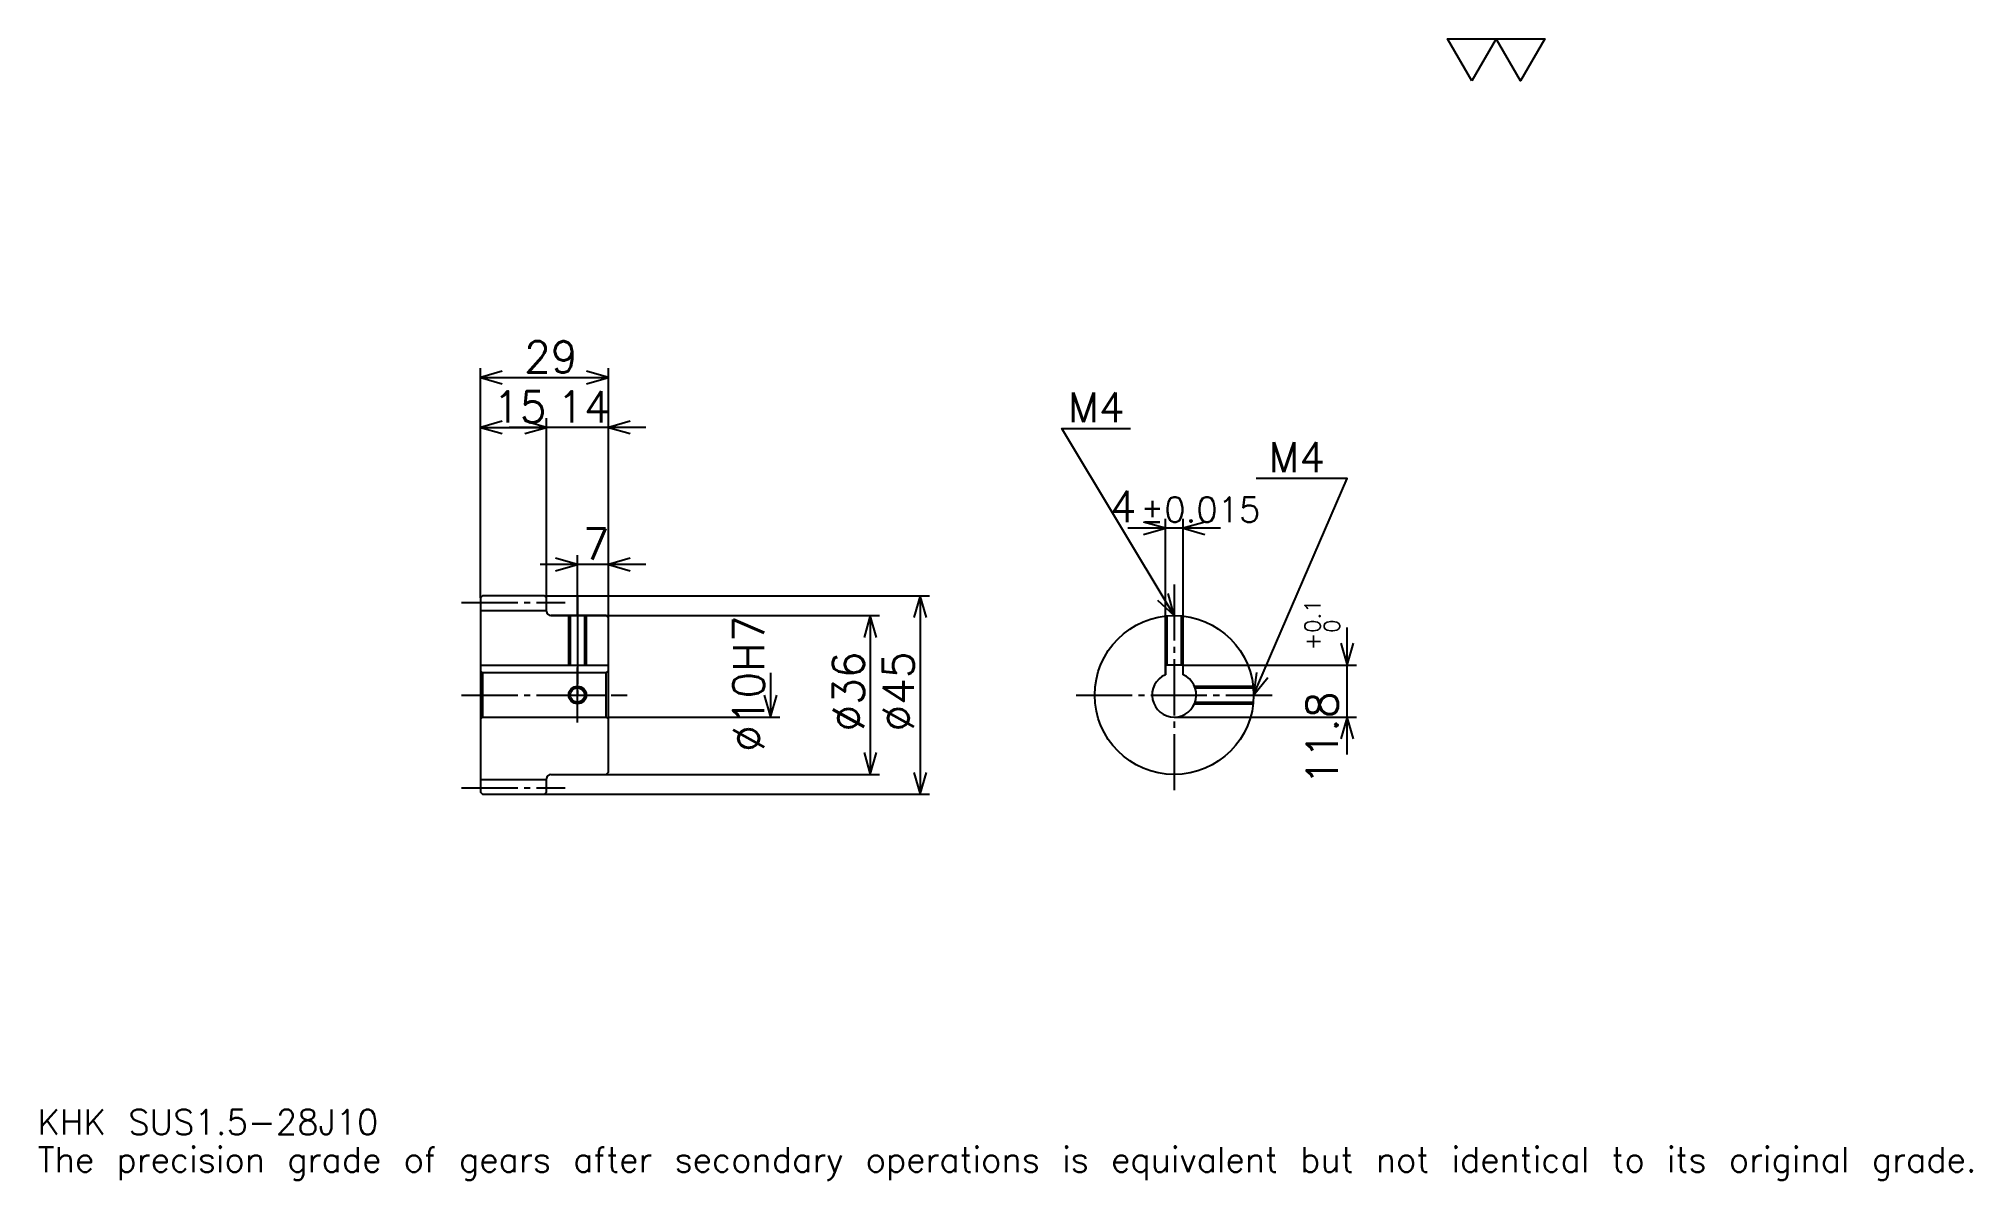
# Model space of a CAD drawing. Extents: x 14 to 453, y 5 to 264.
import ezdxf

# ---------------------------------------------------------------- set-up
doc = ezdxf.new("R2010")
doc.units = 0
doc.linetypes.add('DASHDOT', pattern=[16.95652, 12.717391, -1.413043, 1.413043, -1.413043])
doc.layers.get('0').update_dxf_attribs({"linetype": 'CONTINUOUS'})
doc.layers.add('DASHDOT', color=6, linetype='DASHDOT')
doc.styles.add('KANJI', font='TXT', dxfattribs={"bigfont": 'BIGFONT'})

msp = doc.modelspace()

# ---------------------------------------------------------------- linework, layer by layer
at = {"color": 5}
for p, q in [((114.456528, 137.663055), (114.456528, 189.239136)), ((143.456528, 137.663055), (143.456528, 189.239136)), ((114.456528, 187.119568), (143.456528, 187.119568)), ((114.456528, 175.815216), (129.456528, 175.815216)), ((151.934784, 175.815216), (120.978264, 175.815216)), ((129.456528, 137.663055), (129.456528, 177.934784)), ((269.67392, 121.963051), (269.67392, 155.065216)), ((273.67392, 121.963051), (273.67392, 155.065216)), ((282.152161, 152.945648), (261.195679, 152.945648)), ((151.934784, 144.728271), (127.978264, 144.728271)), ((136.456528, 137.663055), (136.456528, 146.847839)), ((114.456528, 137.163055), (114.456528, 137.663055)), ((128.956528, 137.663055), (143.456528, 137.663055)), ((129.456528, 137.163055), (129.456528, 137.663055)), ((136.456528, 133.163055), (136.456528, 137.663055)), ((136.456528, 133.163055), (136.456528, 137.663055)), ((143.456528, 137.663055), (216.228271, 137.663055)), ((143.456528, 132.663055), (143.456528, 137.663055)), ((214.108704, 137.663055), (214.108704, 92.663048)), ((130.456528, 133.163055), (143.456528, 133.163055)), ((143.456528, 133.163055), (204.92392, 133.163055)), ((202.804352, 133.163055), (202.804352, 97.163048)), ((310.869568, 101.684784), (310.869568, 130.441315)), ((180.195663, 120.163048), (180.195663, 110.163048)), ((273.67392, 121.963051), (312.989136, 121.963051)), ((143.456528, 110.163048), (182.315231, 110.163048)), ((271.67392, 110.163048), (312.989136, 110.163048)), ((130.456528, 97.163048), (143.456528, 97.163048)), ((143.456528, 97.163048), (204.92392, 97.163048)), ((128.956528, 92.663048), (143.456528, 92.663048)), ((143.456528, 92.663048), (216.228271, 92.663048))]:
    msp.add_line(p, q, dxfattribs=at)
at = {"color": 4}
for p, q in [((114.456528, 134.288055), (129.456528, 134.288055)), ((114.456528, 121.963051), (143.456528, 121.963051)), ((114.956528, 120.163048), (114.956528, 110.163048)), ((142.956528, 120.163048), (143.456528, 120.663048)), ((142.956528, 110.163048), (143.456528, 109.663048)), ((114.456528, 96.038048), (129.456528, 96.038048))]:
    msp.add_line(p, q, dxfattribs=at)
at = {"color": 7}
msp.add_lwpolyline([(339.130432, 254.347824), (333.619568, 263.899994), (355.663025, 263.899994), (350.152161, 254.347824), (344.641296, 263.899994), (339.130432, 254.347824)], dxfattribs=at)
at = {"color": 5}
for points in [[(119.402176, 188.532608), (114.456528, 187.119568), (119.402176, 185.706528)], [(138.51088, 185.706528), (143.456528, 187.119568), (138.51088, 188.532608)], [(119.402176, 177.228271), (114.456528, 175.815216), (119.402176, 174.402176)], [(124.51088, 174.402176), (129.456528, 175.815216), (124.51088, 177.228271)], [(124.51088, 174.402176), (129.456528, 175.815216), (124.51088, 177.228271)], [(148.402176, 177.228271), (143.456528, 175.815216), (148.402176, 174.402176)], [(271.67392, 133.163055), (246.239136, 175.554352), (261.782593, 175.554352)], [(289.67392, 115.163048), (310.869568, 164.25), (290.239136, 164.25)], [(264.728271, 151.532608), (269.67392, 152.945648), (264.728271, 154.358704)], [(278.619568, 154.358704), (273.67392, 152.945648), (278.619568, 151.532608)], [(131.51088, 143.315216), (136.456528, 144.728271), (131.51088, 146.141312)], [(148.402176, 146.141312), (143.456528, 144.728271), (148.402176, 143.315216)], [(215.521744, 132.717392), (214.108704, 137.663055), (212.695663, 132.717392)], [(267.917725, 136.67691), (271.67392, 133.163055), (270.341064, 138.13092)], [(204.217392, 128.217392), (202.804352, 133.163055), (201.391312, 128.217392)], [(309.456543, 126.908699), (310.869568, 121.963051), (312.282593, 126.908699)], [(290.337219, 120.263657), (289.67392, 115.163048), (292.931763, 119.143341)], [(178.782623, 115.108704), (180.195663, 110.163048), (181.608704, 115.108704)], [(312.282593, 105.217392), (310.869568, 110.163048), (309.456543, 105.217392)], [(201.391312, 102.108704), (202.804352, 97.163048), (204.217392, 102.108704)], [(212.695663, 97.608704), (214.108704, 92.663048), (215.521744, 97.608704)]]:
    msp.add_lwpolyline(points, dxfattribs=at)
at = {"color": 4}
for points in [[(129.456528, 134.163055), (129.456528, 137.163055), (128.956528, 137.663055), (114.956528, 137.663055), (114.456528, 137.163055), (114.456528, 109.663048)], [(130.456528, 97.163048), (142.956528, 97.163048), (143.456528, 97.663048), (143.456528, 132.663055), (142.956528, 133.163055), (130.456528, 133.163055)], [(134.456528, 133.163055), (134.456528, 121.963051)], [(134.836533, 133.163055), (134.836533, 121.963051)], [(138.076523, 133.163055), (138.076523, 121.963051)], [(138.456528, 133.163055), (138.456528, 121.963051)], [(269.67392, 119.745621), (269.67392, 133.05159)], [(270.053925, 121.963051), (270.053925, 133.089996)], [(273.293915, 121.963051), (273.293915, 133.089996)], [(273.67392, 119.745621), (273.67392, 133.05159)], [(114.456528, 109.663048), (114.956528, 110.163048), (142.956528, 110.163048), (142.956528, 120.163048), (114.956528, 120.163048), (114.456528, 120.663048)], [(273.67392, 119.745621), (273.67392, 121.963051), (269.67392, 121.963051), (269.67392, 119.745621)], [(276.2565, 117.163048), (289.562469, 117.163048)], [(276.404205, 116.783051), (289.600891, 116.783051)], [(114.456528, 109.663048), (114.456528, 93.163048), (114.956528, 92.663048), (128.956528, 92.663048), (129.456528, 93.163048), (129.456528, 96.163048)], [(276.2565, 113.163048), (289.562469, 113.163048)], [(276.404205, 113.543045), (289.600891, 113.543045)]]:
    msp.add_lwpolyline(points, dxfattribs=at)
for centre, radius in [((271.67392, 115.163048), 18), ((136.456528, 115.163048), 1.62)]:
    msp.add_circle(centre, radius, dxfattribs=at)
at = {"color": 7}
msp.add_circle((136.456528, 115.163048), 2, dxfattribs=at)
at = {"color": 4}
for centre, radius, start, end in [((130.456528, 134.163055), 1, 180, 270), ((271.67392, 115.163048), 5, 113.57817801, 66.42182199), ((130.456528, 96.163048), 1, 90, 180)]:
    msp.add_arc(centre, radius, start, end, dxfattribs=at)
at = {"layer": 'DASHDOT', "color": 7}
for p, q in [((271.67392, 140.228271), (271.67392, 92.92392)), ((110.2174, 136.163055), (133.695663, 136.163055)), ((136.456528, 133.163055), (136.456528, 115.163048)), ((110.2174, 115.163048), (147.695663, 115.163048)), ((249.434784, 115.163048), (293.913055, 115.163048)), ((110.2174, 94.163048), (133.695663, 94.163048))]:
    msp.add_line(p, q, dxfattribs=at)
for points in [[(136.456528, 137.402176), (136.456528, 117.723915)], [(136.456528, 108.92392), (136.456528, 121.402176)], [(130.217392, 115.163048), (142.695663, 115.163048)]]:
    msp.add_lwpolyline(points, dxfattribs=at)

# ---------------------------------------------------------------- texts
at = {"color": 7, "style": 'KANJI'}
for s, height, p in [('29', 7.065217, (124.364136, 188.25)), ('15', 7.065217, (117.364136, 176.945648)), ('14', 7.065217, (131.864136, 176.945648)), ('M4', 6.782609, (247.652176, 176.967392)), ('M4', 6.782609, (293.065216, 165.663055)), ('4', 7.065217, (257.089905, 154.358704)), ('%%p0.015', 5.652174, (264.083618, 154.358704)), ('7', 7.065217, (137.660339, 145.858704)), ('KHK SUS1.5-28J10', 5.652174, (14.130435, 15.543478)), ('The precision grade of gears after secondary operations is equivalent but not identical to its original grade.', 5.652174, (14.130435, 7.065217))]:
    msp.add_text(s, height=height, dxfattribs=at).set_placement(p)
for s, height, p in [('%%c10H7', 7.065217, (178.782623, 102.269028)), ('0.1', 3.532609, (304.793488, 129.275162)), ('0', 3.532609, (309.17392, 129.275162)), ('+', 3.532609, (304.793488, 125.318642)), ('%%c36', 7.065217, (201.391312, 106.86142)), ('%%c45', 7.065217, (212.695663, 106.86142)), ('11.8', 7.065217, (308.75, 94.737579))]:
    msp.add_text(s, height=height, rotation=90, dxfattribs=at).set_placement(p)

doc.saveas('drawing.dxf')
